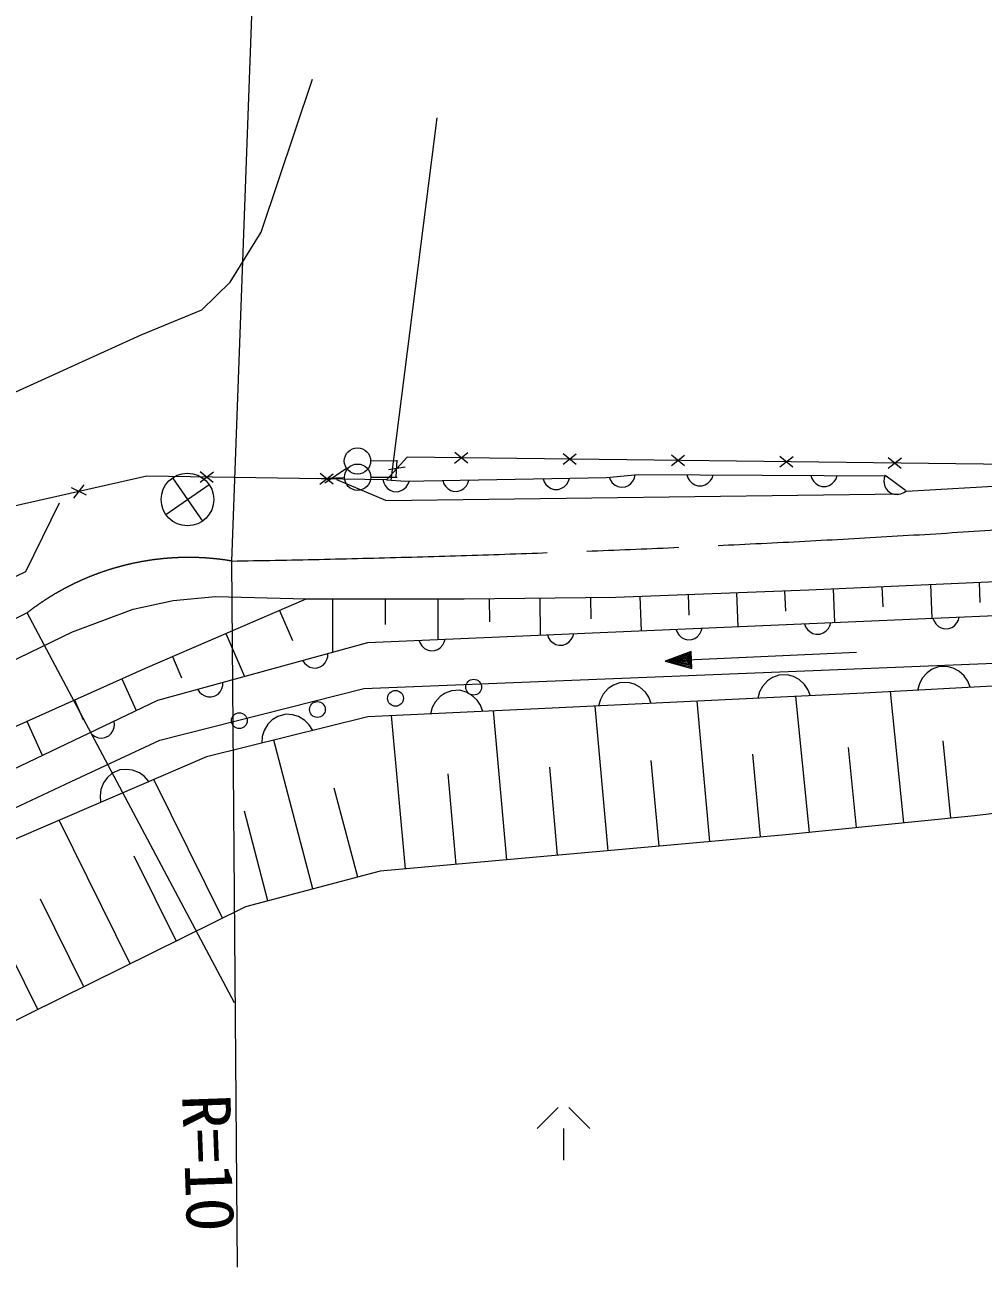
# Model space of a CAD drawing. Units: millimetres, scale not verified. Extents: x 40000 to 680000, y 20000 to 380000.
# Drawn here: x 175170 to 211600, y 256482 to 303689 of the extents above; entities that cross this region are included whole.
import ezdxf
from ezdxf.enums import TextEntityAlignment as Align

# ---------------------------------------------------------------- set-up
doc = ezdxf.new("R2010")
doc.units = ezdxf.units.MM
doc.header["$LTSCALE"] = 1000
doc.linetypes.add('CHAIN', pattern=[18.5, 12, -1.5, 3.5, -1.5])
for name, color, linetype, lineweight in [('M-BGD', 7, 'Continuous', 13), ('M-BMK', 2, 'CHAIN', 13), ('M-STR-HTXT', 7, 'Continuous', 13)]:
    doc.layers.add(name, color=color, linetype=linetype, lineweight=lineweight)
doc.styles.add('ＭＳ ゴシック', font='')
doc.styles.get('ＭＳ ゴシック').set_extended_font_data('MS Gothic')

msp = doc.modelspace()

# ---------------------------------------------------------------- linework, layer by layer
at = {"layer": 'M-BGD'}
for p, q in [((184151, 295814), (186102, 301625)), ((190829, 300151), (189088, 286388)), ((182980, 293906), (184151, 295814)), ((181896, 292865), (182980, 293906)), ((179598, 291911), (181896, 292865)), ((173873, 289310), (179598, 291911)), ((188315, 287124), (189315, 287140)), ((189700, 287260), (188918, 286400)), ((189289, 286511), (189330, 287150)), ((222658, 286862), (189700, 287260)), ((191508, 287039), (192013, 287432)), ((192008, 287032), (191513, 287439)), ((195628, 286989), (196132, 287383)), ((196128, 286983), (195632, 287389)), ((199747, 286939), (200252, 287333)), ((200247, 286933), (199752, 287339)), ((203867, 286889), (204372, 287283)), ((204367, 286883), (203872, 287289)), ((207987, 286839), (208491, 287233)), ((208487, 286833), (207991, 287239)), ((181832, 286307), (182338, 286699)), ((182332, 286299), (181838, 286707)), ((186387, 286238), (186893, 286631)), ((186887, 286231), (186394, 286638)), ((187400, 286836), (186571, 286278)), ((189626, 286881), (188993, 286780)), ((197277, 286490), (198482, 286605)), ((198349, 286471), (198377, 286595)), ((198482, 286605), (207911, 286552)), ((200339, 286594), (200378, 286474)), ((201298, 286469), (201339, 286589)), ((205054, 286568), (205093, 286448)), ((206013, 286442), (206054, 286562)), ((207876, 286577), (207837, 286457)), ((207911, 286552), (208647, 286012)), ((208683, 285975), (222663, 286777)), ((179807, 286537), (174654, 285370)), ((177519, 285814), (176943, 286094)), ((177031, 285703), (177430, 286204)), ((188918, 286400), (179807, 286537)), ((180528, 285085), (182175, 286218)), ((180785, 286475), (181918, 284828)), ((187322, 286478), (186323, 286435)), ((188897, 285612), (187034, 286395)), ((188321, 286500), (189321, 286500)), ((188784, 286410), (188815, 286288)), ((188815, 286288), (188867, 286183)), ((188867, 286183), (188959, 286076)), ((188918, 286400), (189646, 286346)), ((188959, 286076), (189054, 286009)), ((189558, 286032), (189665, 286124)), ((189646, 286346), (197277, 286490)), ((189665, 286124), (189732, 286219)), ((189732, 286219), (189781, 286336)), ((191054, 286372), (191096, 286253)), ((191096, 286253), (191158, 286154)), ((191158, 286154), (191260, 286056)), ((191860, 286068), (191958, 286169)), ((191958, 286169), (192016, 286271)), ((192016, 286271), (192054, 286391)), ((194870, 286444), (194912, 286325)), ((194912, 286325), (194974, 286226)), ((194974, 286226), (195076, 286128)), ((195076, 286128), (195177, 286070)), ((195457, 286035), (195577, 286078)), ((195577, 286078), (195676, 286140)), ((195676, 286140), (195774, 286241)), ((195774, 286241), (195832, 286343)), ((195832, 286343), (195869, 286463)), ((197382, 286500), (197433, 286384)), ((197433, 286384), (197502, 286290)), ((197502, 286290), (197611, 286200)), ((197611, 286200), (197716, 286150)), ((197716, 286150), (197840, 286122)), ((197840, 286122), (197999, 286137)), ((197999, 286137), (198115, 286188)), ((198115, 286188), (198209, 286257)), ((198209, 286257), (198299, 286366)), ((198299, 286366), (198349, 286471)), ((200378, 286474), (200438, 286374)), ((200438, 286374), (200537, 286273)), ((200537, 286273), (200637, 286213)), ((200637, 286213), (200757, 286172)), ((200757, 286172), (200917, 286171)), ((200917, 286171), (201037, 286210)), ((201037, 286210), (201137, 286270)), ((201137, 286270), (201238, 286369)), ((201238, 286369), (201298, 286469)), ((205093, 286448), (205152, 286347)), ((205152, 286347), (205252, 286247)), ((205252, 286247), (205352, 286186)), ((205352, 286186), (205471, 286145)), ((205471, 286145), (205631, 286144)), ((205631, 286144), (205752, 286184)), ((205752, 286184), (205852, 286243)), ((205852, 286243), (205952, 286343)), ((205952, 286343), (206013, 286442)), ((207837, 286457), (207827, 286341)), ((207827, 286341), (207848, 286201)), ((207848, 286201), (207893, 286094)), ((207893, 286094), (207967, 285990)), ((188897, 285612), (208472, 285868)), ((189054, 286009), (189171, 285960)), ((189171, 285960), (189331, 285948)), ((189331, 285948), (189453, 285979)), ((189453, 285979), (189558, 286032)), ((191260, 286056), (191361, 285998)), ((191361, 285998), (191482, 285960)), ((191482, 285960), (191642, 285963)), ((191642, 285963), (191761, 286006)), ((191761, 286006), (191860, 286068)), ((195177, 286070), (195297, 286032)), ((195297, 286032), (195457, 286035)), ((207967, 285990), (208096, 285896)), ((208096, 285896), (208216, 285857)), ((208216, 285857), (208332, 285847)), ((208332, 285847), (208472, 285868)), ((208472, 285868), (208579, 285913)), ((208579, 285913), (208683, 285986)), ((175203, 282920), (176489, 285524)), ((168034, 279453), (175203, 282920)), ((204971, 282215), (212368, 282552)), ((207745, 282341), (207780, 281573)), ((209594, 282425), (209652, 281140)), ((211443, 282510), (211478, 281735)), ((179761, 279245), (185869, 281879)), ((180809, 281817), (182423, 281966)), ((182423, 281966), (185869, 281879)), ((185869, 281879), (191865, 281879)), ((186868, 281879), (186868, 279854)), ((188206, 280222), (232179, 282105)), ((188867, 281879), (188867, 280902)), ((190865, 281879), (190865, 280336)), ((191865, 281879), (197636, 281935)), ((192827, 281888), (192835, 281008)), ((194751, 281907), (194764, 280503)), ((196674, 281926), (196682, 281121)), ((197636, 281935), (204971, 282215)), ((198553, 281970), (198603, 280667)), ((200387, 282040), (200416, 281263)), ((202220, 282110), (202270, 280824)), ((204054, 282180), (204083, 281414)), ((205895, 282257), (205953, 280982)), ((176985, 280622), (179285, 281488)), ((179285, 281488), (180809, 281817)), ((184851, 281440), (185346, 280291)), ((204807, 280933), (204852, 280815)), ((205771, 280854), (205806, 280976)), ((209693, 281142), (209738, 281024)), ((209738, 281024), (209802, 280926)), ((209802, 280926), (209906, 280831)), ((210506, 280856), (210601, 280961)), ((210601, 280961), (210657, 281063)), ((210657, 281063), (210692, 281185)), ((173937, 279158), (176985, 280622)), ((182815, 280562), (183518, 278931)), ((195035, 280514), (195080, 280396)), ((195944, 280333), (196000, 280435)), ((196000, 280435), (196034, 280557)), ((199921, 280724), (199966, 280605)), ((199966, 280605), (200031, 280508)), ((200031, 280508), (200135, 280412)), ((200135, 280412), (200237, 280357)), ((200637, 280374), (200734, 280438)), ((200734, 280438), (200830, 280542)), ((200830, 280542), (200885, 280645)), ((200885, 280645), (200920, 280766)), ((204852, 280815), (204916, 280717)), ((204916, 280717), (205021, 280622)), ((205021, 280622), (205123, 280566)), ((205123, 280566), (205245, 280531)), ((205245, 280531), (205404, 280538)), ((205404, 280538), (205523, 280583)), ((205523, 280583), (205620, 280647)), ((205620, 280647), (205716, 280751)), ((205716, 280751), (205771, 280854)), ((209906, 280831), (210009, 280775)), ((210009, 280775), (210130, 280740)), ((210130, 280740), (210290, 280747)), ((210290, 280747), (210408, 280792)), ((210408, 280792), (210506, 280856)), ((180226, 278025), (188206, 280222)), ((190150, 280305), (190195, 280187)), ((190195, 280187), (190259, 280090)), ((190259, 280090), (190363, 279994)), ((190363, 279994), (190465, 279938)), ((190465, 279938), (190587, 279903)), ((190747, 279910), (190865, 279955)), ((190865, 279955), (190962, 280020)), ((190962, 280020), (191058, 280124)), ((191058, 280124), (191114, 280226)), ((191114, 280226), (191149, 280348)), ((195080, 280396), (195145, 280299)), ((195145, 280299), (195249, 280203)), ((195249, 280203), (195351, 280147)), ((195351, 280147), (195473, 280113)), ((195473, 280113), (195633, 280120)), ((195633, 280120), (195751, 280165)), ((195751, 280165), (195848, 280229)), ((195848, 280229), (195944, 280333)), ((200237, 280357), (200359, 280322)), ((200359, 280322), (200519, 280329)), ((200519, 280329), (200637, 280374)), ((180779, 279684), (181127, 278876)), ((185729, 279540), (185800, 279435)), ((186585, 279444), (186655, 279567)), ((186655, 279567), (186687, 279679)), ((186687, 279679), (186693, 279805)), ((190587, 279903), (190747, 279910)), ((200499, 279875), (199514, 279510)), ((206786, 279840), (199514, 279510)), ((199514, 279510), (200528, 279236)), ((200461, 279813), (199634, 279515)), ((199634, 279515), (200485, 279294)), ((200424, 279751), (199754, 279521)), ((199754, 279521), (200442, 279352)), ((200387, 279690), (199874, 279526)), ((199874, 279526), (200400, 279410)), ((200350, 279628), (199994, 279532)), ((199994, 279532), (200357, 279468)), ((200312, 279566), (200153, 279539)), ((200153, 279539), (200314, 279526)), ((200314, 279526), (200312, 279566)), ((200357, 279468), (200350, 279628)), ((200400, 279410), (200387, 279690)), ((200442, 279352), (200424, 279751)), ((200485, 279294), (200461, 279813)), ((200528, 279236), (200499, 279875)), ((204820, 279146), (218332, 279684)), ((170739, 275211), (179761, 279245)), ((185800, 279435), (185884, 279354)), ((185884, 279354), (186007, 279285)), ((186007, 279285), (186119, 279253)), ((186119, 279253), (186246, 279247)), ((186246, 279247), (186400, 279289)), ((186400, 279289), (186505, 279359)), ((186505, 279359), (186585, 279444)), ((188054, 278474), (204820, 279146)), ((204152, 278995), (203833, 278980)), ((204396, 278927), (204152, 278995)), ((209473, 279068), (209284, 278858)), ((209666, 279199), (209473, 279068)), ((209901, 279292), (209666, 279199)), ((210221, 279310), (209901, 279292)), ((210465, 279243), (210221, 279310)), ((210671, 279134), (210465, 279243)), ((210882, 278946), (210671, 279134)), ((178858, 278842), (179400, 277632)), ((182665, 278468), (182697, 278581)), ((182697, 278581), (182703, 278707)), ((197545, 278597), (197351, 278468)), ((197781, 278688), (197545, 278597)), ((198100, 278704), (197781, 278688)), ((198344, 278635), (198100, 278704)), ((198549, 278525), (198344, 278635)), ((198759, 278335), (198549, 278525)), ((203213, 278550), (203102, 278344)), ((203403, 278759), (203213, 278550)), ((203597, 278888), (203403, 278759)), ((203833, 278980), (203597, 278888)), ((204601, 278817), (204396, 278927)), ((204811, 278626), (204601, 278817)), ((204940, 278432), (204811, 278626)), ((219253, 278967), (207059, 278294)), ((209176, 278651), (209109, 278407)), ((209284, 278858), (209176, 278651)), ((211013, 278753), (210882, 278946)), ((211106, 278517), (211013, 278753)), ((180298, 276501), (188054, 278474)), ((181739, 278442), (181810, 278337)), ((181810, 278337), (181894, 278256)), ((181894, 278256), (182017, 278186)), ((182017, 278186), (182129, 278155)), ((182129, 278155), (182256, 278148)), ((182256, 278148), (182410, 278191)), ((182410, 278191), (182515, 278261)), ((182515, 278261), (182596, 278346)), ((182596, 278346), (182665, 278468)), ((190956, 278166), (190765, 277957)), ((191150, 278295), (190956, 278166)), ((191386, 278386), (191150, 278295)), ((191706, 278401), (191386, 278386)), ((191949, 278332), (191706, 278401)), ((192155, 278222), (191949, 278332)), ((192364, 278031), (192155, 278222)), ((207059, 278294), (194955, 277711)), ((197050, 278053), (196982, 277809)), ((197161, 278258), (197050, 278053)), ((197351, 278468), (197161, 278258)), ((198888, 278141), (198759, 278335)), ((198980, 277905), (198888, 278141)), ((203102, 278344), (203034, 278100)), ((204994, 273004), (204477, 278170)), ((205032, 278197), (204940, 278432)), ((208580, 273363), (208081, 278351)), ((171754, 273991), (180226, 278025)), ((177054, 278035), (177390, 277283)), ((194955, 277711), (188215, 277398)), ((190655, 277751), (190586, 277508)), ((190765, 277957), (190655, 277751)), ((192493, 277837), (192364, 278031)), ((192584, 277601), (192493, 277837)), ((193495, 271959), (192985, 277620)), ((197350, 272307), (196855, 277803)), ((201206, 272654), (200725, 277989)), ((175250, 277228), (175829, 275931)), ((178575, 277106), (178560, 277232)), ((178564, 276990), (178575, 277106)), ((188215, 277398), (182073, 275873)), ((184408, 277112), (184262, 276870)), ((184573, 277277), (184408, 277112)), ((184787, 277412), (184573, 277277)), ((185097, 277489), (184787, 277412)), ((185349, 277469), (185097, 277489)), ((185572, 277401), (185349, 277469)), ((185815, 277255), (185572, 277401)), ((185979, 277090), (185815, 277255)), ((189640, 271612), (189114, 277439)), ((177657, 276802), (177745, 276710)), ((177745, 276710), (177842, 276646)), ((177842, 276646), (177975, 276599)), ((178217, 276603), (178361, 276672)), ((178361, 276672), (178452, 276759)), ((178452, 276759), (178517, 276857)), ((178517, 276857), (178564, 276990)), ((184193, 276647), (184174, 276395)), ((184262, 276870), (184193, 276647)), ((186115, 276876), (185979, 277090)), ((176936, 274932), (180298, 276501)), ((177975, 276599), (178091, 276587)), ((178091, 276587), (178217, 276603)), ((186116, 270852), (184630, 276508)), ((206787, 273184), (206483, 276227)), ((210373, 273542), (210079, 276487)), ((182073, 275873), (169655, 270539)), ((199278, 272480), (198985, 275730)), ((203133, 272828), (202849, 275981)), ((178490, 275248), (178301, 275080)), ((178784, 275375), (178490, 275248)), ((179036, 275396), (178784, 275375)), ((179268, 275365), (179036, 275396)), ((179530, 275260), (179268, 275365)), ((179719, 275123), (179530, 275260)), ((191567, 271785), (191257, 275232)), ((195423, 272133), (195121, 275479)), ((167253, 270404), (176936, 274932)), ((178165, 274891), (178060, 274628)), ((178301, 275080), (178165, 274891)), ((179888, 274934), (179719, 275123)), ((182679, 269746), (180071, 275013)), ((223733, 275156), (211270, 273632)), ((178060, 274628), (178029, 274397)), ((178029, 274397), (178050, 274145)), ((187823, 271301), (186935, 274680)), ((184410, 270404), (183514, 273811)), ((179171, 268009), (176469, 273466)), ((211270, 273632), (204097, 272915)), ((204097, 272915), (188676, 271525)), ((175663, 266271), (172867, 271918)), ((180925, 268877), (179332, 272095)), ((188676, 271525), (183556, 270180)), ((183556, 270180), (169525, 263231)), ((177417, 267140), (175768, 270471)), ((195444, 262550), (194644, 261750)), ((195844, 262550), (196644, 261750)), ((195644, 261750), (195644, 260550))]:
    msp.add_line(p, q, dxfattribs=at)
for centre, radius in [((187815, 287115), 500), ((181352, 285651), 1000), ((187821, 286500), 500), ((192232, 278521), 300), ((189262, 278097), 300), ((186292, 277673), 300), ((183322, 277248), 300)]:
    msp.add_circle(centre, radius, dxfattribs=at)
at = {"layer": 'M-BMK'}
msp.add_line((175255, 281345), (167098, 277261), dxfattribs=at)
for centre, radius, start, end in [((173143, 883233), 600000, 270.94459, 276.02063), ((181392, 273450), 10000, 80.5479, 127.8614)]:
    msp.add_arc(centre, radius, start, end, dxfattribs=at)
at = {"layer": 'M-STR-HTXT'}
for p, q in [((183035, 283314), (184116, 312819)), ((183248, 256482), (183035, 283314)), ((183144, 266521), (175255, 281345))]:
    msp.add_line(p, q, dxfattribs=at)

# ---------------------------------------------------------------- texts
at = {"layer": 'M-STR-HTXT', "style": 'ＭＳ ゴシック', "width": 1.05}
msp.add_text('R=10', height=1833, rotation=272.1, dxfattribs=at).set_placement((180599, 263005), align=Align.BOTTOM_LEFT)

doc.saveas('drawing.dxf')
